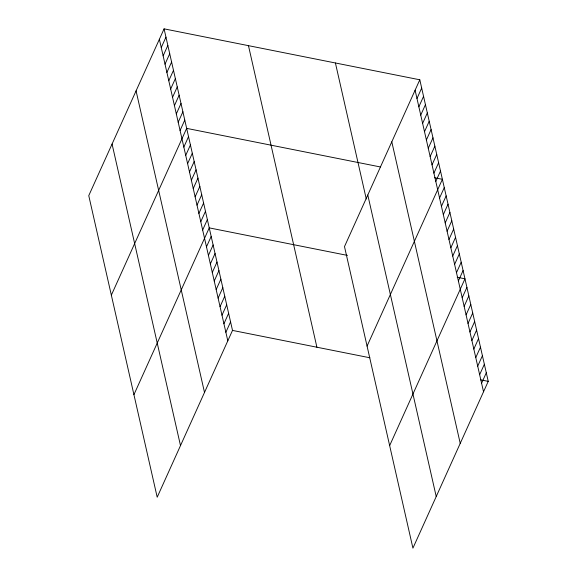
<?xml version="1.0" encoding="UTF-8"?>
<svg xmlns="http://www.w3.org/2000/svg" width="577" height="577" viewBox="0 0 577 577"><rect width="100%" height="100%" fill="white"/><g stroke="black" fill="none" stroke-linecap="round" stroke-linejoin="round"><path stroke-width="0.87" d="M164.077 28.85L88.764 195.646L157.196 497.208L232.509 330.412L164.077 28.85L419.804 79.792L488.236 381.354L412.923 548.15L344.491 246.588L419.804 79.792M161.257 47.566L165.96 37.144M163.14 55.861L167.842 45.439M165.015 64.155L169.725 53.726M166.897 72.442L171.607 62.02M168.78 80.737L173.489 70.315M170.662 89.031L175.372 78.609M172.545 97.325L177.254 86.903M174.427 105.62L179.137 95.191M176.31 113.907L181.019 103.485M178.192 122.201L182.895 111.779M180.074 130.496L184.777 120.074M111.347 295.164L186.66 128.368L380.387 166.955M183.839 147.085L188.542 136.655M185.722 155.372L190.424 144.95M187.604 163.666L192.307 153.244M189.48 171.96L194.189 161.538M191.362 180.255L196.072 169.833M193.245 188.549L197.954 178.12M195.127 196.836L199.837 186.414M197.009 205.131L201.719 194.709M198.892 213.425L203.602 203.003M200.774 221.719L205.484 211.297M202.657 230.014L207.359 219.585M133.929 394.675L209.242 227.879L347.455 255.409M206.479 246.848L211.182 236.426M208.42 255.395L213.122 244.965M210.353 263.934L215.062 253.512M212.293 272.481L217.002 262.059M214.233 281.028L218.943 270.599M216.173 289.567L220.876 279.145M218.113 298.114L222.816 287.692M220.053 306.654L224.756 296.232M221.986 315.201L226.696 304.779M223.926 323.747L228.636 313.325M225.867 332.287L230.576 321.865M416.976 98.508L421.679 88.086M418.859 106.803L423.561 96.381M420.741 115.097L425.444 104.668M422.624 123.384L427.326 112.962M424.506 131.679L429.209 121.257M426.389 139.973L431.091 129.551M428.264 148.267L432.974 137.845M430.146 156.562L434.856 146.132M432.029 164.849L436.739 154.427M433.911 173.143L438.621 162.721M435.794 181.438L440.503 171.016M367.073 346.106L442.386 179.31L434.632 177.759M439.559 198.026L444.268 187.597M441.441 206.314L446.144 195.892M443.324 214.608L448.026 204.186M445.206 222.902L449.909 212.48M447.088 231.197L451.791 220.775M448.971 239.484L453.673 229.062M450.853 247.778L455.556 237.356M452.736 256.073L457.438 245.651M454.611 264.367L459.321 253.945M456.494 272.661L461.203 262.232M458.376 280.949L463.086 270.526M389.655 445.617L464.968 278.821L457.215 277.277M462.199 297.79L466.908 287.368M464.139 306.337L468.841 295.907M466.079 314.876L470.782 304.454M468.019 323.423L472.722 313.001M469.952 331.963L474.662 321.54M471.892 340.509L476.602 330.087M473.832 349.056L478.542 338.634M475.773 357.596L480.475 347.174M477.713 366.143L482.415 355.72M479.653 374.689L484.355 364.26M481.586 383.229L486.296 372.807M232.509 330.412L369.893 357.776M480.482 379.81L488.236 381.354M415.094 90.214L483.526 391.776M391.797 141.819L460.23 443.381M367.787 194.983L436.219 496.545M335.41 62.98L366.272 198.986M248.463 45.662L316.903 347.224M159.375 39.272L227.807 340.834M136.071 90.877L204.503 392.439M112.068 144.041L180.5 445.603"/></g></svg>
